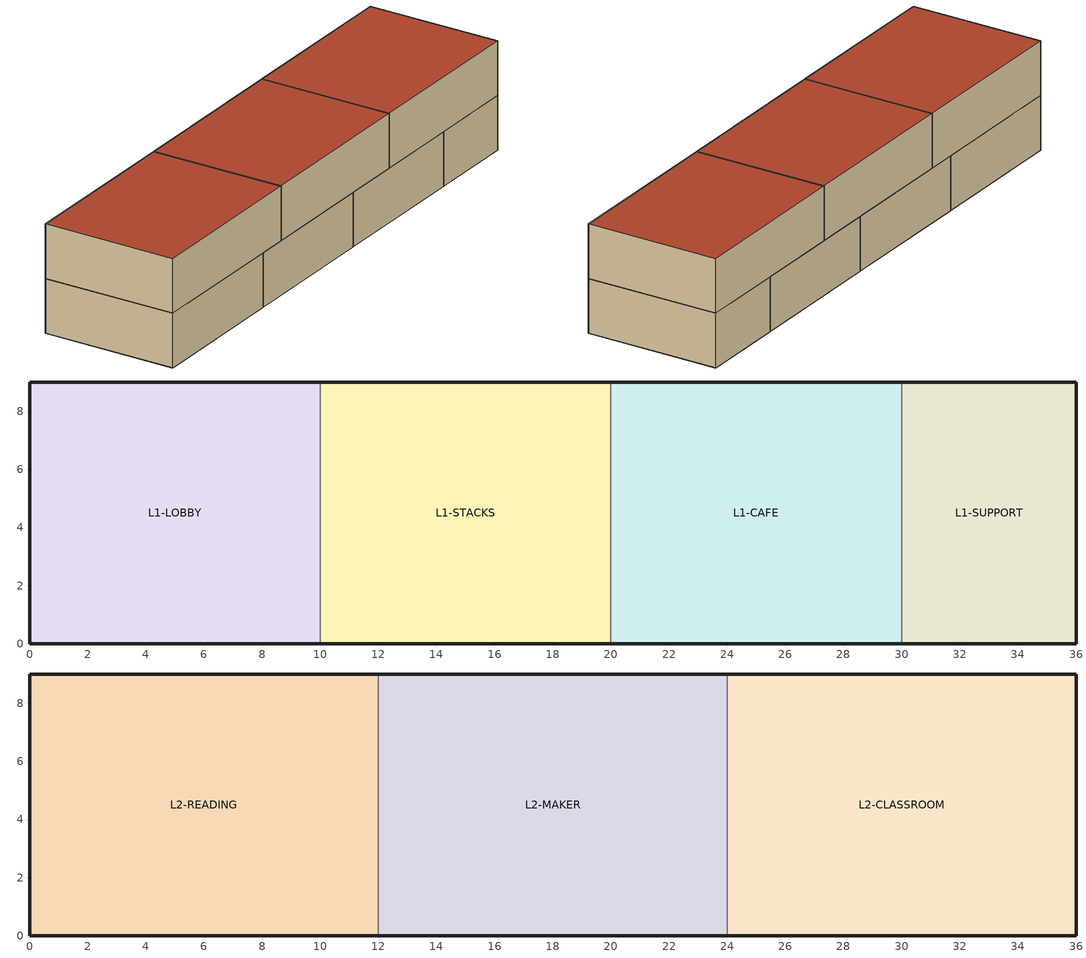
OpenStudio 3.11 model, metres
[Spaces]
L1-LOBBY
 floor ground: 0,0 10,0 10,9 0,9 z0
 wall outside: 10,0 0,0 0,9 10,9 z0:3.6
 wall to L1-STACKS: 10,9 10,0 z0:3.6
 roof outside: 0,9 10,9 10,0 0,0 z3.6
L1-STACKS
 floor ground: 10,0 20,0 20,9 10,9 z0
 wall outside: 20,0 10,0 / 10,9 20,9 z0:3.6
 wall to L1-CAFE: 20,9 20,0 z0:3.6
 roof outside: 10,9 20,9 20,0 10,0 z3.6
L1-CAFE
 floor ground: 20,0 30,0 30,9 20,9 z0
 wall outside: 30,0 20,0 / 20,9 30,9 z0:3.6
 wall to L1-SUPPORT: 30,9 30,0 z0:3.6
 roof outside: 20,9 30,9 30,0 20,0 z3.6
L1-SUPPORT
 floor ground: 30,0 36,0 36,9 30,9 z0
 wall outside: 30,9 36,9 36,0 30,0 z0:3.6
 roof outside: 30,9 36,9 36,0 30,0 z3.6
L2-READING
 floor outside: 0,0 12,0 12,9 0,9 z3.6
 wall outside: 12,0 0,0 0,9 12,9 z3.6:7.2
 wall to L2-MAKER: 12,9 12,0 z3.6:7.2
 roof outside: 0,9 12,9 12,0 0,0 z7.2
L2-MAKER
 floor outside: 12,0 24,0 24,9 12,9 z3.6
 wall outside: 24,0 12,0 / 12,9 24,9 z3.6:7.2
 wall to L2-CLASSROOM: 24,9 24,0 z3.6:7.2
 roof outside: 12,9 24,9 24,0 12,0 z7.2
L2-CLASSROOM
 floor outside: 24,0 36,0 36,9 24,9 z3.6
 wall outside: 24,9 36,9 36,0 24,0 z3.6:7.2
 roof outside: 24,9 36,9 36,0 24,0 z7.2
[Building]
CLI Community Library Retrofit
[BuildingStory]
Name | Nominal Z Coordinate {m}
01_LIBRARY | 0
02_LIBRARY | 3.6
[ThermalZone] Use Ideal Air Loads=No
L1-LOBBY Zone; L1-STACKS Zone; L1-CAFE Zone; L1-SUPPORT Zone; L2-READING Zone; L2-MAKER Zone; L2-CLASSROOM Zone
[Sizing:Zone] Zone Cooling Design Supply Air Temperature Input Method=SupplyAirTemperature; Zone Cooling Design Supply Air Temperature {C}=14; Zone Cooling Design Supply Air Temperature Difference {deltaC}=11.11; Zone Heating Design Supply Air Temperature Input Method=SupplyAirTemperature; Zone Heating Design Supply Air Temperature {C}=40; Zone Heating Design Supply Air Temperature Difference {deltaC}=11.11; Zone Cooling Design Supply Air Humidity Ratio {kg-H2O/kg-air}=0.0085; Zone Heating Design Supply Air Humidity Ratio {kg-H2O/kg-air}=0.008; Cooling Design Air Flow Method=DesignDay; Heating Design Air Flow Method=DesignDay; Account for Dedicated Outdoor Air System=No; Dedicated Outdoor Air System Control Strategy=NeutralSupplyAir; Dedicated Outdoor Air Low Setpoint Temperature for Design {C}=autosize; Dedicated Outdoor Air High Setpoint Temperature for Design {C}=autosize; Zone Load Sizing Method=Sensible Load Only No Latent Load; Zone Latent Cooling Design Supply Air Humidity Ratio Input Method=HumidityRatioDifference; Zone Cooling Design Supply Air Humidity Ratio Difference {kgWater/kgDryAir}=0.005; Zone Latent Heating Design Supply Air Humidity Ratio Input Method=HumidityRatioDifference; Zone Humidification Design Supply Air Humidity Ratio Difference {kgWater/kgDryAir}=0.005; Sizing Option=Coincident; Heating Coil Sizing Method=None; Maximum Heating Capacity To Cooling Load Sizing Ratio {W/W}=1
L1-LOBBY Zone; L1-STACKS Zone; L1-CAFE Zone; L1-SUPPORT Zone; L2-READING Zone; L2-MAKER Zone; L2-CLASSROOM Zone
[Space] Part of Total Floor Area=Yes
Name | Building Story | Thermal Zone
L1-LOBBY | 01_LIBRARY | L1-LOBBY Zone
L1-STACKS | 01_LIBRARY | L1-STACKS Zone
L1-CAFE | 01_LIBRARY | L1-CAFE Zone
L1-SUPPORT | 01_LIBRARY | L1-SUPPORT Zone
L2-READING | 02_LIBRARY | L2-READING Zone
L2-MAKER | 02_LIBRARY | L2-MAKER Zone
L2-CLASSROOM | 02_LIBRARY | L2-CLASSROOM Zone
